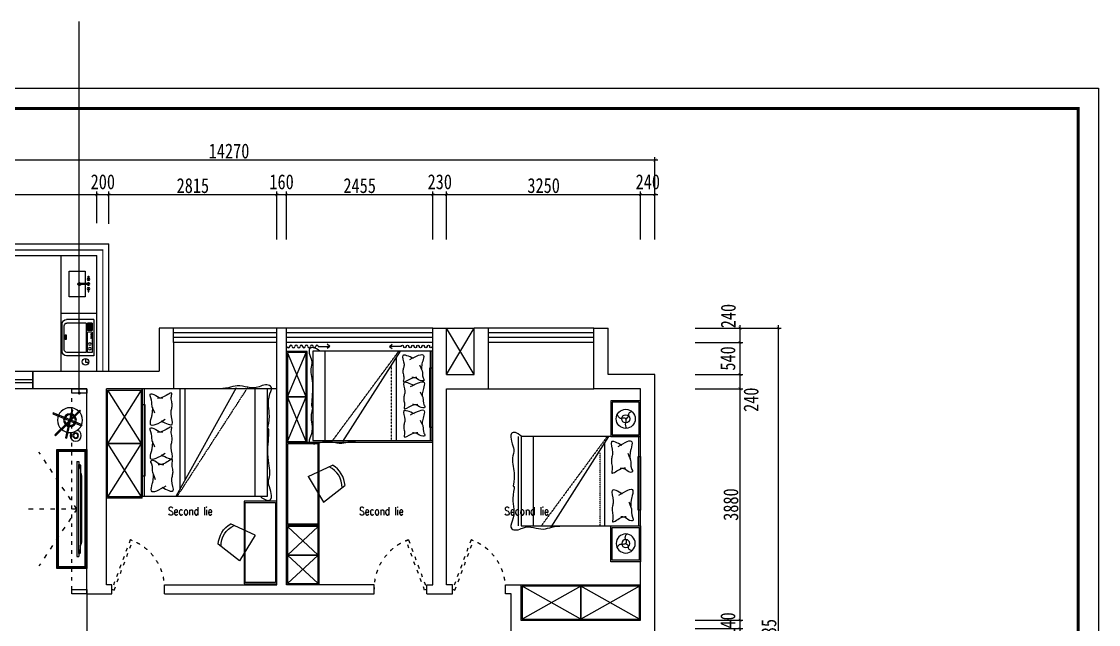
# Model space of a CAD drawing. Header units: millimetres. Extents: x -77055 to 331180, y -861586 to -491011.
# Drawn here: x 149266 to 167308, y -527182 to -517072 of the extents above; entities that cross this region are included whole.
import ezdxf

# ---------------------------------------------------------------- set-up
doc = ezdxf.new("R2010")
doc.units = ezdxf.units.MM
doc.header["$PDMODE"] = 3
doc.linetypes.add('ACAD_ISO03W100', pattern=[30, 12, -18])
doc.linetypes.add('DASHED2', pattern=[0.375, 0.25, -0.125])
for name, color, linetype in [('0-01图框模板说明', 2, 'Continuous'), ('0-02图框细线', 136, 'Continuous'), ('250', 250, 'Continuous'), ('5', 5, 'Continuous'), ('6', 1, 'Continuous'), ('dadddd', 7, 'Continuous'), ('DOOR【门】', 1, 'Continuous'), ('FF-FURN', 51, 'Continuous'), ('IDS-FIXT', 31, 'Continuous'), ('JP-活动家具', 1, 'Continuous'), ('JP-高位家具', 1, 'Continuous'), ('PUB_TEXT', 7, 'Continuous'), ('活动家具', 6, 'Continuous'), ('饰品', 36, 'Continuous')]:
    doc.layers.add(name, color=color, linetype=linetype)
doc.styles.add('_SIMPLEX', font='SIMPLEX.shx', dxfattribs={"width": 0.8})
doc.styles.add('DIM', font='simhei.ttf', dxfattribs={"width": 0.8})
doc.dimstyles.new('1-50', dxfattribs={"dimscale": 50, "dimtxt": 5, "dimasz": 1, "dimexe": 1, "dimexo": 0.1, "dimgap": 0.5, "dimtad": 1, "dimdec": 0, "dimdsep": 46, "dimtxsty": 'DIM', "dimblk": 'ARCHTICK', "dimcen": 4, "dimdle": 1, "dimclrd": 3, "dimclre": 3, "dimclrt": 1, "dimadec": 0, "dimazin": 0, "dimtfac": 1, "dimtdec": 0, "dimtmove": 2, "dimatfit": 3, "dimldrblk": 'DOT', "dimfxl": 15, "dimfxlon": 1, "dimarcsym": 0})

# ---------------------------------------------------------------- blocks, each defined once
blk = doc.blocks.new('_ArchTick')
at = {"color": 0, "linetype": 'ByBlock', "const_width": 0.15}
blk.add_lwpolyline([(-0.5, -0.5), (0.5, 0.5)], dxfattribs=at)
blk = doc.blocks.new('*D243')
at = {"layer": '250', "color": 3, "lineweight": -2}
for p, q in [((160552, -522212), (161352, -522212)), ((161302, -522162), (161302, -522502)), ((160552, -522452), (161352, -522452))]:
    blk.add_line(p, q, dxfattribs=at)
at = {"layer": 'Defpoints', "color": 0}
for p in [(159053, -522212), (159053, -522452), (161302, -522452)]:
    blk.add_point(p, dxfattribs=at)
at = {"layer": '250', "color": 3, "lineweight": -2, "xscale": 50, "yscale": 50, "zscale": 50}
for p, rotation in [((161302, -522212), 90), ((161302, -522452), 270)]:
    blk.add_blockref('_ArchTick', p, dxfattribs=dict(at, rotation=rotation))
at = {"layer": '250', "color": 1, "insert": (161107, -522011), "char_height": 250, "attachment_point": 5, "rotation": 90, "style": 'DIM'}
blk.add_mtext('240', dxfattribs=at)
blk = doc.blocks.new('_Dot')
at = {"color": 0, "linetype": 'ByBlock', "lineweight": -2}
blk.add_line((-0.5, 0), (-1, 0), dxfattribs=at)
at = {"color": 0, "linetype": 'ByBlock', "const_width": 0.5}
blk.add_lwpolyline([(-0.25, 0, 1), (0.25, 0, 1)], format="xyb", close=True, dxfattribs=at)
blk = doc.blocks.new('*D244')
at = {"layer": '250', "color": 3, "lineweight": -2}
for p, q in [((160552, -522452), (161352, -522452)), ((161302, -522402), (161302, -523042)), ((160552, -522992), (161352, -522992))]:
    blk.add_line(p, q, dxfattribs=at)
at = {"layer": 'Defpoints', "color": 0}
for p in [(159053, -522452), (160078, -522992), (161302, -522992)]:
    blk.add_point(p, dxfattribs=at)
at = {"layer": '250', "color": 3, "lineweight": -2, "xscale": 50, "yscale": 50, "zscale": 50}
for p, rotation in [((161302, -522452), 90), ((161302, -522992), 270)]:
    blk.add_blockref('_ArchTick', p, dxfattribs=dict(at, rotation=rotation))
at = {"layer": '250', "color": 1, "insert": (161100, -522722), "char_height": 250, "attachment_point": 5, "rotation": 90, "style": 'DIM'}
blk.add_mtext('540', dxfattribs=at)
blk = doc.blocks.new('*D245')
at = {"layer": '250', "color": 3, "lineweight": -2}
for p, q in [((160552, -522992), (161352, -522992)), ((161302, -522942), (161302, -523282)), ((160552, -523232), (161352, -523232))]:
    blk.add_line(p, q, dxfattribs=at)
at = {"layer": 'Defpoints', "color": 0}
for p in [(160078, -522992), (159838, -523232), (161302, -523232)]:
    blk.add_point(p, dxfattribs=at)
at = {"layer": '250', "color": 3, "lineweight": -2, "xscale": 50, "yscale": 50, "zscale": 50}
for p, rotation in [((161302, -522992), 90), ((161302, -523232), 270)]:
    blk.add_blockref('_ArchTick', p, dxfattribs=dict(at, rotation=rotation))
at = {"layer": '250', "color": 1, "insert": (161489, -523414), "char_height": 250, "attachment_point": 5, "rotation": 90, "style": 'DIM'}
blk.add_mtext('240', dxfattribs=at)
blk = doc.blocks.new('*D246')
at = {"layer": '250', "color": 3, "lineweight": -2}
for p, q in [((161302, -523182), (161302, -527162)), ((160552, -523232), (161352, -523232)), ((160552, -527112), (161352, -527112))]:
    blk.add_line(p, q, dxfattribs=at)
at = {"layer": 'Defpoints', "color": 0}
for p in [(159838, -523232), (159838, -527112), (161302, -527112)]:
    blk.add_point(p, dxfattribs=at)
at = {"layer": '250', "color": 3, "lineweight": -2, "xscale": 50, "yscale": 50, "zscale": 50}
for p, rotation in [((161302, -523232), 90), ((161302, -527112), 270)]:
    blk.add_blockref('_ArchTick', p, dxfattribs=dict(at, rotation=rotation))
at = {"layer": '250', "color": 1, "insert": (161150, -525172), "char_height": 250, "attachment_point": 5, "rotation": 90, "style": 'DIM'}
blk.add_mtext('3880', dxfattribs=at)
blk = doc.blocks.new('*D247')
at = {"layer": '250', "color": 3, "lineweight": -2}
for p, q in [((160552, -527112), (161352, -527112)), ((161302, -527062), (161302, -527302)), ((160552, -527252), (161352, -527252))]:
    blk.add_line(p, q, dxfattribs=at)
at = {"layer": 'Defpoints', "color": 0}
for p in [(159838, -527112), (159838, -527252), (161302, -527252)]:
    blk.add_point(p, dxfattribs=at)
at = {"layer": '250', "color": 3, "lineweight": -2, "xscale": 50, "yscale": 50, "zscale": 50}
for p, rotation in [((161302, -527112), 90), ((161302, -527252), 270)]:
    blk.add_blockref('_ArchTick', p, dxfattribs=dict(at, rotation=rotation))
at = {"layer": '250', "color": 1, "insert": (161100, -527182), "char_height": 250, "attachment_point": 5, "rotation": 90, "style": 'DIM'}
blk.add_mtext('140', dxfattribs=at)
blk = doc.blocks.new('*D253')
at = {"layer": '250', "color": 3, "lineweight": -2}
for p, q in [((145808, -520458), (145808, -519925)), ((150528, -520455), (150528, -519925)), ((145758, -519975), (150578, -519975))]:
    blk.add_line(p, q, dxfattribs=at)
at = {"layer": 'Defpoints', "color": 0}
for p in [(150528, -519975), (145808, -520463), (150528, -520460)]:
    blk.add_point(p, dxfattribs=at)
at = {"layer": '250', "color": 3, "lineweight": -2, "xscale": 50, "yscale": 50, "zscale": 50, "rotation": 180}
blk.add_blockref('_ArchTick', (145808, -519975), dxfattribs=at)
at = {"layer": '250', "color": 3, "lineweight": -2, "xscale": 50, "yscale": 50, "zscale": 50}
blk.add_blockref('_ArchTick', (150528, -519975), dxfattribs=at)
at = {"layer": '250', "color": 1, "insert": (148168, -519824), "char_height": 250, "attachment_point": 5, "style": 'DIM'}
blk.add_mtext('4720', dxfattribs=at)
blk = doc.blocks.new('*D254')
at = {"layer": '250', "color": 3, "lineweight": -2}
for p, q in [((150528, -520455), (150528, -519925)), ((150728, -520463), (150728, -519925)), ((150478, -519975), (150778, -519975))]:
    blk.add_line(p, q, dxfattribs=at)
at = {"layer": 'Defpoints', "color": 0}
for p in [(150728, -519975), (150528, -520460), (150728, -520468)]:
    blk.add_point(p, dxfattribs=at)
at = {"layer": '250', "color": 3, "lineweight": -2, "xscale": 50, "yscale": 50, "zscale": 50, "rotation": 180}
blk.add_blockref('_ArchTick', (150528, -519975), dxfattribs=at)
at = {"layer": '250', "color": 3, "lineweight": -2, "xscale": 50, "yscale": 50, "zscale": 50}
blk.add_blockref('_ArchTick', (150728, -519975), dxfattribs=at)
at = {"layer": '250', "color": 1, "insert": (150628, -519761), "char_height": 250, "attachment_point": 5, "style": 'DIM'}
blk.add_mtext('200', dxfattribs=at)
blk = doc.blocks.new('*D255')
at = {"layer": '250', "color": 3, "lineweight": -2}
for p, q in [((150728, -520463), (150728, -519925)), ((153543, -520725), (153543, -519925)), ((150678, -519975), (153593, -519975))]:
    blk.add_line(p, q, dxfattribs=at)
at = {"layer": 'Defpoints', "color": 0}
for p in [(153543, -519975), (150728, -520468), (153543, -522123)]:
    blk.add_point(p, dxfattribs=at)
at = {"layer": '250', "color": 3, "lineweight": -2, "xscale": 50, "yscale": 50, "zscale": 50, "rotation": 180}
blk.add_blockref('_ArchTick', (150728, -519975), dxfattribs=at)
at = {"layer": '250', "color": 3, "lineweight": -2, "xscale": 50, "yscale": 50, "zscale": 50}
blk.add_blockref('_ArchTick', (153543, -519975), dxfattribs=at)
at = {"layer": '250', "color": 1, "insert": (152136, -519825), "char_height": 250, "attachment_point": 5, "style": 'DIM'}
blk.add_mtext('2815', dxfattribs=at)
blk = doc.blocks.new('*D256')
at = {"layer": '250', "color": 3, "lineweight": -2}
for p, q in [((153543, -520725), (153543, -519925)), ((153703, -520725), (153703, -519925)), ((153493, -519975), (153753, -519975))]:
    blk.add_line(p, q, dxfattribs=at)
at = {"layer": 'Defpoints', "color": 0}
for p in [(153703, -519975), (153543, -522123), (153703, -522123)]:
    blk.add_point(p, dxfattribs=at)
at = {"layer": '250', "color": 3, "lineweight": -2, "xscale": 50, "yscale": 50, "zscale": 50, "rotation": 180}
blk.add_blockref('_ArchTick', (153543, -519975), dxfattribs=at)
at = {"layer": '250', "color": 3, "lineweight": -2, "xscale": 50, "yscale": 50, "zscale": 50}
blk.add_blockref('_ArchTick', (153703, -519975), dxfattribs=at)
at = {"layer": '250', "color": 1, "insert": (153623, -519761), "char_height": 250, "attachment_point": 5, "style": 'DIM'}
blk.add_mtext('160', dxfattribs=at)
blk = doc.blocks.new('*D257')
at = {"layer": '250', "color": 3, "lineweight": -2}
for p, q in [((153703, -520725), (153703, -519925)), ((156158, -520725), (156158, -519925)), ((153653, -519975), (156208, -519975))]:
    blk.add_line(p, q, dxfattribs=at)
at = {"layer": 'Defpoints', "color": 0}
for p in [(156158, -519975), (153703, -522123), (156158, -522123)]:
    blk.add_point(p, dxfattribs=at)
at = {"layer": '250', "color": 3, "lineweight": -2, "xscale": 50, "yscale": 50, "zscale": 50, "rotation": 180}
blk.add_blockref('_ArchTick', (153703, -519975), dxfattribs=at)
at = {"layer": '250', "color": 3, "lineweight": -2, "xscale": 50, "yscale": 50, "zscale": 50}
blk.add_blockref('_ArchTick', (156158, -519975), dxfattribs=at)
at = {"layer": '250', "color": 1, "insert": (154931, -519825), "char_height": 250, "attachment_point": 5, "style": 'DIM'}
blk.add_mtext('2455', dxfattribs=at)
blk = doc.blocks.new('*D258')
at = {"layer": '250', "color": 3, "lineweight": -2}
for p, q in [((156158, -520725), (156158, -519925)), ((156388, -520725), (156388, -519925)), ((156108, -519975), (156438, -519975))]:
    blk.add_line(p, q, dxfattribs=at)
at = {"layer": 'Defpoints', "color": 0}
for p in [(156388, -519975), (156388, -521883), (156158, -522123)]:
    blk.add_point(p, dxfattribs=at)
at = {"layer": '250', "color": 3, "lineweight": -2, "xscale": 50, "yscale": 50, "zscale": 50, "rotation": 180}
blk.add_blockref('_ArchTick', (156158, -519975), dxfattribs=at)
at = {"layer": '250', "color": 3, "lineweight": -2, "xscale": 50, "yscale": 50, "zscale": 50}
blk.add_blockref('_ArchTick', (156388, -519975), dxfattribs=at)
at = {"layer": '250', "color": 1, "insert": (156273, -519761), "char_height": 250, "attachment_point": 5, "style": 'DIM'}
blk.add_mtext('230', dxfattribs=at)
blk = doc.blocks.new('*D259')
at = {"layer": '250', "color": 3, "lineweight": -2}
for p, q in [((156388, -520725), (156388, -519925)), ((159638, -520725), (159638, -519925)), ((156338, -519975), (159688, -519975))]:
    blk.add_line(p, q, dxfattribs=at)
at = {"layer": 'Defpoints', "color": 0}
for p in [(159638, -519975), (156388, -521883), (159638, -522903)]:
    blk.add_point(p, dxfattribs=at)
at = {"layer": '250', "color": 3, "lineweight": -2, "xscale": 50, "yscale": 50, "zscale": 50, "rotation": 180}
blk.add_blockref('_ArchTick', (156388, -519975), dxfattribs=at)
at = {"layer": '250', "color": 3, "lineweight": -2, "xscale": 50, "yscale": 50, "zscale": 50}
blk.add_blockref('_ArchTick', (159638, -519975), dxfattribs=at)
at = {"layer": '250', "color": 1, "insert": (158013, -519824), "char_height": 250, "attachment_point": 5, "style": 'DIM'}
blk.add_mtext('3250', dxfattribs=at)
blk = doc.blocks.new('*D260')
at = {"layer": '250', "color": 3, "lineweight": -2}
for p, q in [((159638, -520725), (159638, -519925)), ((159878, -520725), (159878, -519925)), ((159588, -519975), (159928, -519975))]:
    blk.add_line(p, q, dxfattribs=at)
at = {"layer": 'Defpoints', "color": 0}
for p in [(159878, -519975), (159878, -522663), (159638, -522903)]:
    blk.add_point(p, dxfattribs=at)
at = {"layer": '250', "color": 3, "lineweight": -2, "xscale": 50, "yscale": 50, "zscale": 50, "rotation": 180}
blk.add_blockref('_ArchTick', (159638, -519975), dxfattribs=at)
at = {"layer": '250', "color": 3, "lineweight": -2, "xscale": 50, "yscale": 50, "zscale": 50}
blk.add_blockref('_ArchTick', (159878, -519975), dxfattribs=at)
at = {"layer": '250', "color": 1, "insert": (159758, -519761), "char_height": 250, "attachment_point": 5, "style": 'DIM'}
blk.add_mtext('240', dxfattribs=at)
blk = doc.blocks.new('*D279')
at = {"layer": '250', "color": 3, "lineweight": -2}
for p, q in [((159928, -519397), (145558, -519397)), ((145608, -520147), (145608, -519347)), ((159878, -520147), (159878, -519347))]:
    blk.add_line(p, q, dxfattribs=at)
at = {"layer": 'Defpoints', "color": 0}
for p in [(145608, -519397), (145608, -520725), (159878, -520725)]:
    blk.add_point(p, dxfattribs=at)
at = {"layer": '250', "color": 3, "lineweight": -2, "xscale": 50, "yscale": 50, "zscale": 50, "rotation": 180}
blk.add_blockref('_ArchTick', (145608, -519397), dxfattribs=at)
at = {"layer": '250', "color": 3, "lineweight": -2, "xscale": 50, "yscale": 50, "zscale": 50}
blk.add_blockref('_ArchTick', (159878, -519397), dxfattribs=at)
at = {"layer": '250', "color": 1, "insert": (152743, -519245), "char_height": 250, "attachment_point": 5, "style": 'DIM'}
blk.add_mtext('14270', dxfattribs=at)
blk = doc.blocks.new('*D282')
at = {"layer": '250', "color": 3, "lineweight": -2}
for p, q in [((161190, -522212), (161990, -522212)), ((161940, -522162), (161940, -532697)), ((161190, -532647), (161990, -532647))]:
    blk.add_line(p, q, dxfattribs=at)
at = {"layer": 'Defpoints', "color": 0}
for p in [(160552, -522212), (160552, -532647), (161940, -532647)]:
    blk.add_point(p, dxfattribs=at)
at = {"layer": '250', "color": 3, "lineweight": -2, "xscale": 50, "yscale": 50, "zscale": 50}
for p, rotation in [((161940, -522212), 90), ((161940, -532647), 270)]:
    blk.add_blockref('_ArchTick', p, dxfattribs=dict(at, rotation=rotation))
at = {"layer": '250', "color": 1, "insert": (161788, -527430), "char_height": 250, "attachment_point": 5, "rotation": 90, "style": 'DIM'}
blk.add_mtext('10435', dxfattribs=at)
blk = doc.blocks.new('TR')
blk.add_wipeout([(0, 420), (33, 418), (57, 415), (87, 407), (131, 390), (165, 370), (195, 348), (221, 322), (229, 314), (252, 284), (270, 252), (284, 215), (294, 180), (299, 143), (300, 120), (298, 84), (291, 47), (281, 14), (267, -16), (248, -49), (231, -72), (207, -97), (169, -128), (134, -148), (102, -162), (62, -174), (27, -179), (0, -180), (-36, -178), (-78, -170), (-113, -158), (-149, -140), (-191, -112), (-218, -86), (-239, -61), (-260, -30), (-274, -1), (-284, 23), (-289, 41), (-296, 71), (-300, 109), (-299, 147), (-295, 177), (-289, 201), (-279, 231), (-264, 263), (-249, 288), (-228, 315), (-202, 342), (-165, 371), (-126, 392), (-81, 409), (-45, 417), (-12, 420)])
for radius in [300, 150]:
    blk.add_circle((0, 120), radius)
at = {"color": 45}
blk.add_circle((0, 120), 120, dxfattribs=at)
blk = doc.blocks.new('FBH')
blk.add_wipeout([(22, 342), (62, 339), (86, 336), (121, 327), (145, 319), (188, 300), (222, 279), (266, 242), (304, 199), (327, 163), (350, 113), (365, 62), (371, 12), (372, -8), (365, -77), (350, -129), (332, -170), (315, -200), (297, -224), (276, -249), (254, -271), (216, -299), (182, -320), (135, -340), (93, -351), (45, -358), (14, -358), (-32, -354), (-72, -346), (-105, -335), (-151, -313), (-199, -280), (-232, -249), (-258, -219), (-288, -172), (-309, -124), (-322, -74), (-328, -30), (-328, 2), (-322, 58), (-305, 117), (-275, 177), (-251, 211), (-206, 257), (-162, 289), (-104, 318), (-43, 336), (-4, 341)])
at = {"color": 45}
for points in [[(150, 365), (179, 353), (-198, -562), (-227, -551)], [(249, 175), (267, 150), (-390, -312), (-408, -287)], [(-250, 233), (-228, 255), (393, -366), (371, -388)]]:
    blk.add_lwpolyline(points, close=True, dxfattribs=at)
for radius in [350, 180]:
    blk.add_circle((22, -8), radius)
blk.add_circle((22, -8), 150, dxfattribs=at)
blk = doc.blocks.new('fv')
at = {"layer": '活动家具', "color": 2}
for p, q in [((-176693, -533657), (-176386, -533465)), ((-176426, -533446), (-176120, -533935)), ((-176832, -533744), (-176708, -533666)), ((-176802, -533756), (-176829, -533713)), ((-176111, -533906), (-176417, -534098)), ((-176432, -534107), (-176556, -534185)), ((-176529, -534193), (-176554, -534152))]:
    blk.add_line(p, q, dxfattribs=at)
at = {"layer": '活动家具', "color": 1}
for p, q in [((-176679, -533679), (-176392, -533500)), ((-176381, -533607), (-176432, -533525)), ((-176428, -533491), (-176153, -533932)), ((-176383, -533605), (-176352, -533654)), ((-176352, -533652), (-176321, -533701)), ((-176293, -533749), (-176324, -533700)), ((-176262, -533796), (-176293, -533746)), ((-176265, -533795), (-176234, -533843)), ((-176144, -533896), (-176431, -534075)), ((-176234, -533841), (-176184, -533921))]:
    blk.add_line(p, q, dxfattribs=at)
at = {"layer": '活动家具', "color": 8}
for p, q in [((-176481, -533556), (-176233, -533952)), ((-176425, -533635), (-176477, -533553)), ((-176418, -533630), (-176469, -533548)), ((-176407, -533623), (-176459, -533542)), ((-176394, -533615), (-176446, -533533)), ((-176408, -533622), (-176419, -533628)), ((-176410, -533622), (-176380, -533671)), ((-176393, -533614), (-176409, -533624)), ((-176382, -533605), (-176396, -533614)), ((-176394, -533612), (-176364, -533661)), ((-176363, -533596), (-176382, -533607)), ((-176802, -533756), (-176694, -533689)), ((-176427, -533633), (-176431, -533635)), ((-176427, -533633), (-176397, -533682)), ((-176417, -533629), (-176426, -533635)), ((-176418, -533627), (-176387, -533676)), ((-176389, -533674), (-176398, -533680)), ((-176390, -533675), (-176359, -533725)), ((-176378, -533670), (-176389, -533677)), ((-176365, -533659), (-176381, -533669)), ((-176379, -533668), (-176348, -533718)), ((-176366, -533660), (-176335, -533710)), ((-176351, -533653), (-176365, -533662)), ((-176335, -533641), (-176354, -533652)), ((-176307, -533824), (-176338, -533774)), ((-176305, -533756), (-176335, -533707)), ((-176300, -533819), (-176331, -533770)), ((-176304, -533690), (-176323, -533702)), ((-176306, -533754), (-176321, -533764)), ((-176289, -533813), (-176320, -533763)), ((-176308, -533822), (-176313, -533825)), ((-176309, -533822), (-176278, -533871)), ((-176298, -533818), (-176308, -533824)), ((-176276, -533804), (-176307, -533755)), ((-176292, -533748), (-176306, -533757)), ((-176290, -533811), (-176301, -533818)), ((-176300, -533817), (-176269, -533865)), ((-176276, -533735), (-176294, -533747)), ((-176292, -533812), (-176261, -533860)), ((-176275, -533804), (-176290, -533813)), ((-176263, -533794), (-176277, -533803)), ((-176276, -533802), (-176245, -533851)), ((-176245, -533785), (-176263, -533797)), ((-176278, -533871), (-176282, -533873)), ((-176270, -533864), (-176279, -533870)), ((-176279, -533869), (-176229, -533949)), ((-176271, -533864), (-176221, -533944)), ((-176260, -533859), (-176270, -533866)), ((-176246, -533849), (-176262, -533859)), ((-176261, -533858), (-176211, -533938)), ((-176248, -533850), (-176198, -533929)), ((-176233, -533843), (-176247, -533851)), ((-176216, -533830), (-176235, -533842)), ((-176446, -534085), (-176554, -534152))]:
    blk.add_line(p, q, dxfattribs=at)
for centre, start, end in [((-176485, -533574), 32.0344, 122.0347), ((-176251, -533947), 302.0347, 32.035)]:
    blk.add_arc(centre, 13.2, start, end, dxfattribs=at)
at = {"layer": '活动家具', "color": 2}
blk.add_arc((-174120, -532354), 3026, 207.6078, 216.4616, dxfattribs=at)
blk = doc.blocks.new('A$C54042851')
at = {"color": 2, "ltscale": 100}
blk.add_circle((0, 0), 675, dxfattribs=at)
at = {"color": 251, "ltscale": 100}
blk.add_circle((0, 0), 325, dxfattribs=at)
at = {"color": 2, "zscale": 0.9}
for p, xscale, yscale, rotation in [((84650, 499458), -0.8999999999771501, 0.8999999999941791, 332.0347128776529), ((474869, 176420), -0.8999999999771501, 0.8999999999941783, 272.0347128776529), ((-390218, 323038), -0.8999999999771501, 0.8999999999941792, 32.03471287765294), ((390218, -323038), -0.8999999999771502, 0.8999999999941792, 212.034712877653), ((-474869, -176420), -0.8999999999771511, 0.8999999999941795, 92.03471287765296), ((-84650, -499458), -0.8999999999771497, 0.8999999999941791, 152.0347128776529)]:
    blk.add_blockref('fv', p, dxfattribs=dict(at, xscale=xscale, yscale=yscale, rotation=rotation))
at = {"layer": 'PUB_TEXT', "color": 5, "style": '_SIMPLEX', "width": 0.8}
for s, p in [(' balcony', (-89, 6251)), ('Second lie', (3945, 3617)), ('Second lie', (7146, 3617)), ('Second lie', (9580, 3617)), ('Lobby', (58, -2139))]:
    blk.add_text(s, height=133.3, rotation=360, dxfattribs=at).set_placement(p)
for s, height, p in [('Living room', 133.33, (49, 3629)), ('Bathroom', 133.3, (5038, 223)), ('Dining  room', 133.33, (39, -1)), ('Kitchen', 133.3, (2874, -16)), ('Bathroom', 133.3, (7045, 25)), ('Master bedroom', 133.33, (9583, 25))]:
    blk.add_text(s, height=height, dxfattribs=at).set_placement(p)
blk = doc.blocks.new('A$C4EE4461C')
at = {"color": 2, "ltscale": 1000}
for p, q in [((2065, 2400), (65, 2400)), ((65, 2400), (65, 600)), ((1465, 600), (1465, 2282)), ((2065, 600), (2065, 2400)), ((65, 600), (2065, 600))]:
    blk.add_line(p, q, dxfattribs=at)
at = {"color": 8, "ltscale": 1000}
blk.add_line((265, 2400), (265, 600), dxfattribs=at)
at = {"color": 8, "linetype": 'DASHED2', "ltscale": 0.5}
for p, q in [((1505, 2400), (376, 569)), ((1385, 600), (1385, 2125))]:
    blk.add_line(p, q, dxfattribs=at)
at = {"color": 1, "ltscale": 1000}
for p, q in [((1525, 2400), (561, 579)), ((2035, 600), (2035, 2400))]:
    blk.add_line(p, q, dxfattribs=at)
at = {"color": 3}
blk.add_lwpolyline([(2065, 864), (2025, 864), (2025, 2064), (2065, 2064)], close=True, dxfattribs=at)
at = {"color": 2, "ltscale": 1000}
blk.add_open_spline([(184, 2400), (105, 2470), (-12, 2499), (10, 2289), (68, 2182), (3, 1991), (86, 1772), (27, 1228), (77, 1300), (3, 1016), (94, 799), (-32, 552), (111, 521), (313, 633), (478, 509), (703, 591), (809, 597), (869, 600)], degree=3, knots=[0, 0, 0, 0, 140.356688, 240.855445, 374.272085, 514.628774, 800.960617, 1037.309606, 1234.977718, 1501.883052, 1872.056655, 1990.732643, 2052.345442, 2125.407537, 2467.000811, 2608.004871, 2786.638856, 2786.638856, 2786.638856, 2786.638856], dxfattribs=at)
at = {"color": 1, "ltscale": 1000}
for points, knots in [([(1752, 2250), (1673, 2293), (1518, 2376), (1604, 2161), (1585, 2062), (1567, 1984), (1589, 1902), (1590, 1840), (1566, 1746), (1710, 1865), (1780, 1872), (1809, 1874)], [0, 0, 0, 0, 197.98522, 383.798459, 461.536852, 537.063609, 629.138715, 719.341985, 744.183766, 895.041347, 1000.692483, 1000.692483, 1000.692483, 1000.692483]), ([(1688, 2229), (1795, 2295), (1953, 2392), (1909, 2210), (1886, 2123), (1884, 2065), (1884, 2028)], [0, 0, 0, 0, 257.192142, 380.388355, 440.188761, 557.045341, 557.045341, 557.045341, 557.045341]), ([(1852, 2122), (1859, 2101), (1873, 2061), (1912, 1977), (1887, 1900), (1942, 1802), (1855, 1790), (1809, 1866), (1743, 1866), (1721, 1866)], [0, 0, 0, 0, 70.314327, 132.712823, 281.06886, 345.030234, 373.143701, 508.899423, 574.349148, 574.349148, 574.349148, 574.349148]), ([(1765, 1705), (1686, 1748), (1531, 1831), (1617, 1617), (1598, 1517), (1580, 1439), (1602, 1357), (1603, 1295), (1579, 1202), (1723, 1320), (1793, 1327), (1822, 1329)], [0, 0, 0, 0, 197.98522, 383.798459, 461.536852, 537.063609, 629.138715, 719.341985, 744.183766, 895.041347, 1000.692483, 1000.692483, 1000.692483, 1000.692483]), ([(1701, 1684), (1808, 1750), (1966, 1847), (1922, 1665), (1899, 1578), (1897, 1521), (1897, 1483)], [0, 0, 0, 0, 257.192142, 380.388355, 440.188761, 557.045341, 557.045341, 557.045341, 557.045341]), ([(1865, 1577), (1872, 1556), (1886, 1517), (1925, 1433), (1900, 1355), (1955, 1258), (1868, 1246), (1822, 1321), (1756, 1321), (1734, 1321)], [0, 0, 0, 0, 70.314327, 132.712823, 281.06886, 345.030234, 373.143701, 508.899423, 574.349148, 574.349148, 574.349148, 574.349148]), ([(1765, 1136), (1686, 1179), (1531, 1262), (1617, 1047), (1598, 947), (1580, 869), (1602, 788), (1603, 726), (1579, 632), (1723, 750), (1793, 757), (1822, 760)], [0, 0, 0, 0, 197.98522, 383.798459, 461.536852, 537.063609, 629.138715, 719.341985, 744.183766, 895.041347, 1000.692483, 1000.692483, 1000.692483, 1000.692483]), ([(1701, 1115), (1808, 1181), (1966, 1278), (1922, 1095), (1899, 1008), (1897, 951), (1897, 913)], [0, 0, 0, 0, 257.192142, 380.388355, 440.188761, 557.045341, 557.045341, 557.045341, 557.045341]), ([(1865, 1007), (1872, 986), (1886, 947), (1925, 863), (1900, 786), (1955, 688), (1868, 676), (1822, 751), (1756, 751), (1734, 751)], [0, 0, 0, 0, 70.314327, 132.712823, 281.06886, 345.030234, 373.143701, 508.899423, 574.349148, 574.349148, 574.349148, 574.349148])]:
    blk.add_open_spline(points, degree=3, knots=knots, dxfattribs=at)
blk = doc.blocks.new('A$C56A9156F')
at = {"color": 1}
for p, q in [((-92, 491), (360, 525)), ((-92, 491), (0, 0)), ((0, 0), (433, 132))]:
    blk.add_line(p, q, dxfattribs=at)
for radius, start, end in [(375, 337.108, 44.0862), (425, 342.5246, 38.6696)]:
    blk.add_arc((28, 260), radius, start, end, dxfattribs=at)
blk = doc.blocks.new('A$C5DE12AFD')
at = {"layer": '6', "color": 5}
for points in [[(523, 37), (717, 37), (671, 74)], [(523, 37), (717, 37), (671, 0)]]:
    blk.add_lwpolyline(points, dxfattribs=at)
for centre, start, end in [((22, 37), 180, 0), ((65, 37), 0, 180), ((109, 37), 180, 0), ((153, 37), 0, 180), ((196, 37), 180, 0), ((240, 37), 0, 180), ((283, 37), 180, 0), ((327, 37), 0, 180), ((371, 37), 180, 0), ((414, 37), 0, 180), ((458, 37), 180, 0), ((501, 37), 0, 180)]:
    blk.add_arc(centre, 21.8, start, end, dxfattribs=at)
blk = doc.blocks.new('OKKO')
at = {"layer": 'JP-活动家具', "color": 2}
blk.add_lwpolyline([(98180, 1097), (98180, 1697), (97680, 1697), (97680, 1097)], close=True, dxfattribs=at)
at = {"layer": 'JP-活动家具', "color": 1}
blk.add_lwpolyline([(98155, 1122), (98155, 1672), (97705, 1672), (97705, 1122)], close=True, dxfattribs=at)
at = {"layer": 'JP-活动家具', "color": 3}
blk.add_circle((97930, 1393), 160, dxfattribs=at)
at = {"layer": 'JP-活动家具', "color": 1}
blk.add_circle((97931, 1393), 67.5, dxfattribs=at)
for centre, radius, start, end in [((97859, 1473), 70.8, 184.3234, 274.4208), ((97906, 1458), 70.2, 291.5496, 349.0602), ((98039, 1449), 65, 94.5472, 184.0046), ((97889, 1337), 69.8, 52.7692, 110.655), ((98003, 1292), 80.7, 155.5061, 225.9952), ((97852, 1359), 86, 336.8898, 23.1102)]:
    blk.add_arc(centre, radius, start, end, dxfattribs=at)
blk = doc.blocks.new('rgdfc')
blk.add_line((48362, -14156), (47812, -14156))
at = {"color": 2, "ltscale": 1000}
for p, q in [((49812, -14156), (47812, -14156)), ((47812, -14156), (47812, -15656)), ((48412, -14156), (48412, -15538)), ((49812, -15656), (49812, -14156)), ((47812, -15656), (49812, -15656))]:
    blk.add_line(p, q, dxfattribs=at)
at = {"color": 1, "ltscale": 1000}
for p, q in [((47842, -14156), (47842, -15656)), ((48352, -15656), (49316, -14135))]:
    blk.add_line(p, q, dxfattribs=at)
at = {"color": 8, "linetype": 'DASHED2', "ltscale": 0.5}
for p, q in [((48372, -15656), (49479, -14156)), ((48492, -14156), (48492, -15381))]:
    blk.add_line(p, q, dxfattribs=at)
at = {"color": 8, "ltscale": 1000}
for p, q in [((49612, -15656), (49612, -14156)), ((49862, -15656), (49862, -14156))]:
    blk.add_line(p, q, dxfattribs=at)
at = {"color": 3}
blk.add_lwpolyline([(47812, -14420), (47852, -14420), (47852, -15320), (47812, -15320)], close=True, dxfattribs=at)
at = {"color": 1, "ltscale": 1000}
for points, knots in [([(48012, -14563), (48005, -14543), (47991, -14503), (47952, -14419), (47977, -14342), (47922, -14244), (48009, -14232), (48055, -14307), (48121, -14308), (48143, -14308)], [0, 0, 0, 0, 70.314327, 132.712823, 281.06886, 345.030234, 373.143701, 508.899423, 574.349148, 574.349148, 574.349148, 574.349148]), ([(48112, -14692), (48191, -14735), (48345, -14818), (48260, -14603), (48279, -14504), (48297, -14426), (48275, -14344), (48274, -14282), (48298, -14188), (48154, -14307), (48084, -14313), (48055, -14316)], [0, 0, 0, 0, 197.98522, 383.798459, 461.536852, 537.063609, 629.138715, 719.341985, 744.183766, 895.041347, 1000.692483, 1000.692483, 1000.692483, 1000.692483]), ([(48176, -14671), (48069, -14737), (47911, -14834), (47955, -14652), (47978, -14564), (47979, -14507), (47980, -14470)], [0, 0, 0, 0, 257.192142, 380.388355, 440.188761, 557.045341, 557.045341, 557.045341, 557.045341]), ([(48025, -15378), (48018, -15357), (48004, -15318), (47965, -15234), (47990, -15156), (47935, -15059), (48022, -15047), (48068, -15122), (48134, -15122), (48156, -15122)], [0, 0, 0, 0, 70.314327, 132.712823, 281.06886, 345.030234, 373.143701, 508.899423, 574.349148, 574.349148, 574.349148, 574.349148]), ([(48125, -15507), (48204, -15549), (48358, -15632), (48273, -15418), (48292, -15318), (48310, -15240), (48288, -15159), (48287, -15096), (48311, -15003), (48167, -15121), (48097, -15128), (48068, -15131)], [0, 0, 0, 0, 197.98522, 383.798459, 461.536852, 537.063609, 629.138715, 719.341985, 744.183766, 895.041347, 1000.692483, 1000.692483, 1000.692483, 1000.692483]), ([(48189, -15486), (48082, -15551), (47924, -15649), (47968, -15466), (47991, -15379), (47992, -15322), (47993, -15284)], [0, 0, 0, 0, 257.192142, 380.388355, 440.188761, 557.045341, 557.045341, 557.045341, 557.045341])]:
    blk.add_open_spline(points, degree=3, knots=knots, dxfattribs=at)
at = {"color": 2, "ltscale": 1000}
blk.add_open_spline([(49805, -15656), (49884, -15726), (50001, -15755), (49979, -15545), (49920, -15438), (49985, -15247), (49903, -15028), (49962, -14784), (49912, -14856), (49985, -14573), (49895, -14355), (50021, -14108), (49878, -14077), (49676, -14190), (49511, -14065), (49286, -14147), (49180, -14153), (49120, -14156)], degree=3, knots=[0, 0, 0, 0, 140.356688, 240.855445, 374.272085, 514.628774, 800.960617, 1037.309606, 1234.977718, 1501.883052, 1872.056655, 1990.732643, 2052.345442, 2125.407537, 2467.000811, 2608.004871, 2786.638856, 2786.638856, 2786.638856, 2786.638856], dxfattribs=at)
at = {"layer": 'JP-高位家具', "color": 7, "xscale": -1}
blk.add_blockref('OKKO', (145992, -15254), dxfattribs=at)
at = {"layer": 'JP-高位家具', "color": 7, "rotation": 180}
blk.add_blockref('OKKO', (145992, -14559), dxfattribs=at)
blk = doc.blocks.new('A$C3FA61304')
at = {"color": 251}
for p, q in [((444, 611), (88, 611)), ((444, 64), (444, 611)), ((471, 611), (471, 236)), ((559, 611), (471, 611)), ((559, 236), (559, 611)), ((38, 561), (38, 113)), ((55, 363, -1341), (55, 287, -1341)), ((76, 368, -1341), (60, 368, -1341)), ((60, 282, -1341), (76, 282, -1341)), ((76, 282, -1341), (76, 368, -1341)), ((559, 236), (471, 236)), ((444, 64), (88, 64)), ((471, 200), (471, 64)), ((559, 200), (471, 200)), ((559, 64), (471, 64)), ((505, 190, -1341), (489, 190, -1341)), ((489, 73, -1341), (489, 190, -1341)), ((505, 73, -1341), (489, 73, -1341)), ((505, 73, -1341), (505, 190, -1341)), ((521, 73, -1341), (521, 190, -1341)), ((536, 190, -1341), (521, 190, -1341)), ((536, 73, -1341), (521, 73, -1341)), ((536, 73, -1341), (536, 190, -1341)), ((559, 64), (559, 200))]:
    blk.add_line(p, q, dxfattribs=at)
for centre, radius in [((514, 540, -1341), 23.1), ((514, 455, -1341), 23.1), ((538, 342, -1341), 8.22), ((538, 307, -1341), 8.22), ((538, 273, -1341), 8.22)]:
    blk.add_circle(centre, radius, dxfattribs=at)
for centre, radius, start, end in [((88, 561), 49.5, 90, 180), ((60, 363, -1341), 4.95, 90, 180), ((60, 287, -1341), 4.95, 180, 270), ((88, 113), 49.5, 180, 270)]:
    blk.add_arc(centre, radius, start, end, dxfattribs=at)
at = {"layer": 'IDS-FIXT', "ltscale": 3}
for p, q in [((587, 674), (82, 674)), ((587, 0), (587, 674)), ((0, 592), (0, 82)), ((587, 0), (82, 0))]:
    blk.add_line(p, q, dxfattribs=at)
for centre, start, end in [((82, 592), 90, 180), ((82, 82), 180, 270)]:
    blk.add_arc(centre, 82.5, start, end, dxfattribs=at)
blk = doc.blocks.new('941RFD')
at = {"color": 2}
for p, q in [((40964, 8550), (40841, 8550)), ((40964, 8532), (40841, 8532))]:
    blk.add_line(p, q, dxfattribs=at)
for points in [[(40643, 8754), (40909, 8754), (40909, 8328), (40643, 8328)], [(40971, 8671), (40971, 8613), (40959, 8613), (40959, 8671)], [(40971, 8411), (40971, 8469), (40959, 8469), (40959, 8411)]]:
    blk.add_lwpolyline(points, close=True, dxfattribs=at)
for radius in [24, 16]:
    blk.add_circle((40812, 8541), radius, dxfattribs=at)
for centre, radius, start, end in [((40841, 8541), 8.57, 90, 270), ((40965, 8621), 22, 105.2764, 74.7237), ((40965, 8461), 22, 285.2764, 254.7237), ((40965, 8541), 22, 202.9179, 157.0821), ((40964, 8541), 8.57, 270, 90)]:
    blk.add_arc(centre, radius, start, end, dxfattribs=at)
blk = doc.blocks.new('A$C19C21231')
at = {"layer": 'DOOR【门】', "color": 250, "linetype": 'ACAD_ISO03W100', "ltscale": 5}
for q in [(-636, -636), (0, -900), (636, -636)]:
    blk.add_line((0, 0), q, dxfattribs=at)
at = {"layer": '饰品', "color": 1}
for p, q in [((-532, 0), (-532, 30)), ((-532, 30), (-497, 30)), ((-532, 0), (532, 0)), ((-497, 30), (-497, 51)), ((-489, 60), (-407, 60)), ((-407, 60), (-391, 72)), ((-376, 77), (376, 77)), ((407, 60), (391, 72)), ((489, 60), (407, 60)), ((497, 30), (497, 51)), ((497, 30), (532, 30)), ((532, 0), (532, 30))]:
    blk.add_line(p, q, dxfattribs=at)
at = {"layer": '饰品', "color": 8}
for p, q in [((-497, 50), (-459, 50)), ((497, 30), (-497, 30)), ((-451, 54), (-448, 60)), ((-407, 60), (407, 60)), ((451, 54), (448, 60)), ((497, 50), (459, 50))]:
    blk.add_line(p, q, dxfattribs=at)
at = {"layer": '饰品', "color": 1}
for centre, radius, start, end in [((-489, 51), 8.64, 90, 180), ((-376, 51), 25.9, 90, 127.4515), ((376, 51), 25.9, 52.5485, 90), ((489, 51), 8.64, 0, 90)]:
    blk.add_arc(centre, radius, start, end, dxfattribs=at)
at = {"layer": '饰品', "color": 8}
for centre, start, end in [((-459, 58), 270, 333.3646), ((459, 58), 206.6354, 270)]:
    blk.add_arc(centre, 8.64, start, end, dxfattribs=at)
blk = doc.blocks.new('A$C277C16EF')
at = {"layer": '0-01图框模板说明', "color": 2, "const_width": 49}
blk.add_lwpolyline([(-338, 19745), (-338, 338), (-28062, 338), (-28062, 19745)], close=True, dxfattribs=at)
at = {"layer": '0-02图框细线'}
blk.add_lwpolyline([(0, 20083), (0, 0), (-28400, 0), (-28400, 20083)], close=True, dxfattribs=at)

msp = doc.modelspace()

# ---------------------------------------------------------------- linework, layer by layer
at = {"color": 2}
msp.add_lwpolyline([(150358.3, -526246.3), (149858.3, -526246.3), (149858.3, -524246.3), (150358.3, -524246.3)], close=True, dxfattribs=at)
at = {"color": 1}
for points in [[(150338.3, -526226.3), (149878.3, -526226.3), (149878.3, -524266.3), (150338.3, -524266.3)], [(150328.3, -526216.3), (149888.3, -526216.3), (149888.3, -524276.3), (150328.3, -524276.3)]]:
    msp.add_lwpolyline(points, close=True, dxfattribs=at)
at = {"layer": '250', "color": 2}
for p, q in [((145608.3, -520797.4), (150728.3, -520797.4)), ((150728.3, -522932.4), (150728.3, -520797.4)), ((145808.3, -520997.4), (150528.3, -520997.4)), ((150528.3, -522932.4), (150528.3, -520997.4)), ((153543.3, -522212.4), (151813.3, -522212.4)), ((156158.3, -522212.4), (153703.3, -522212.4)), ((158853.3, -522212.4), (157088.3, -522212.4)), ((153543.3, -522452.4), (151813.3, -522452.4)), ((156158.3, -522452.4), (153703.3, -522452.4)), ((158853.3, -522452.4), (157088.3, -522452.4)), ((154053.3, -522602.4), (153703.3, -522602.4)), ((154053.3, -524132.4), (154053.3, -522602.4)), ((151288.3, -525064.3), (151288.3, -523232.4)), ((156158.3, -524132.4), (153703.3, -524132.4)), ((154253.3, -526517.4), (154253.3, -524132.4)), ((151288.3, -525064.3), (150688.3, -525064.3)), ((154253.3, -525517.4), (153703.3, -525517.4)), ((157633.3, -526517.4), (159638.3, -526517.4)), ((150358.3, -526667.4), (150358.3, -527717.4))]:
    msp.add_line(p, q, dxfattribs=at)
at = {"layer": '250', "color": 1}
for p, q in [((149928.3, -522932.4), (149928.3, -520997.4)), ((149928.3, -521964.9), (150528.3, -521964.9)), ((153543.3, -522292.4), (151813.3, -522292.4)), ((156158.3, -522292.4), (153703.3, -522292.4)), ((158853.3, -522292.4), (157088.3, -522292.4)), ((153543.3, -522372.4), (151813.3, -522372.4)), ((156158.3, -522372.4), (153703.3, -522372.4)), ((158853.3, -522372.4), (157088.3, -522372.4))]:
    msp.add_line(p, q, dxfattribs=at)
at = {"layer": '250', "color": 7}
for p, q in [((151573.3, -522212.4), (151573.3, -522932.4)), ((151813.3, -522212.4), (151573.3, -522212.4)), ((151813.3, -522452.4), (151813.3, -522212.4)), ((153543.3, -522452.4), (153543.3, -522212.4)), ((153703.3, -522212.4), (153543.3, -522212.4)), ((153703.3, -522452.4), (153703.3, -522212.4)), ((156158.3, -522452.4), (156158.3, -522212.4)), ((156158.3, -522212.4), (156388.3, -522212.4)), ((156388.3, -522992.4), (156388.3, -522212.4)), ((156848.3, -522992.4), (156848.3, -522212.4)), ((157088.3, -522212.4), (156848.3, -522212.4)), ((157088.3, -522452.4), (157088.3, -522212.4)), ((158853.3, -522452.4), (158853.3, -522212.4)), ((158853.3, -522212.4), (159093.3, -522212.4)), ((159093.3, -522992.4), (159093.3, -522212.4)), ((151813.3, -522452.4), (151813.3, -523232.4)), ((153543.3, -523232.4), (153543.3, -522452.4)), ((153703.3, -523232.4), (153703.3, -522452.4)), ((156158.3, -526517.4), (156158.3, -522452.4)), ((157088.3, -523232.4), (157088.3, -522452.4)), ((158853.3, -523232.4), (158853.3, -522452.4)), ((150339.2, -522724.1), (150339.2, -522784.1)), ((150339.2, -522784.1), (150394, -522784.1)), ((149458.3, -523232.4), (149458.3, -522932.4)), ((149458.3, -522932.4), (150528.3, -522932.4)), ((150528.3, -522932.4), (151573.3, -522932.4)), ((156388.3, -522992.4), (156848.3, -522992.4)), ((159878.3, -522992.4), (159093.3, -522992.4)), ((159878.3, -531847.4), (159878.3, -522992.4)), ((150358.3, -523232.4), (149458.3, -523232.4)), ((150358.3, -526667.4), (150358.3, -523232.4)), ((150688.3, -526517.4), (150688.3, -523232.4)), ((151813.3, -523232.4), (150688.3, -523232.4)), ((153543.3, -526517.4), (153543.3, -523232.4)), ((153703.3, -526517.4), (153703.3, -523232.4)), ((156388.3, -526517.4), (156388.3, -523232.4)), ((156388.3, -523232.4), (157088.3, -523232.4)), ((159638.3, -523232.4), (158853.3, -523232.4)), ((159638.3, -527112.4), (159638.3, -523232.4)), ((150778.3, -526517.4), (150688.3, -526517.4)), ((150778.3, -526667.4), (150778.3, -526517.4)), ((151663.3, -526517.4), (153543.3, -526517.4)), ((151663.3, -526667.4), (151663.3, -526517.4)), ((155173.3, -526517.4), (153703.3, -526517.4)), ((155173.3, -526667.4), (155173.3, -526517.4)), ((156058.3, -526667.4), (156058.3, -526517.4)), ((156058.3, -526517.4), (156158.3, -526517.4)), ((156488.3, -526517.4), (156388.3, -526517.4)), ((156488.3, -526667.4), (156488.3, -526517.4)), ((157373.3, -526667.4), (157373.3, -526517.4)), ((157373.3, -526517.4), (157633.3, -526517.4)), ((157633.3, -526517.4), (157633.3, -527112.4)), ((150358.3, -526667.4), (150778.3, -526667.4)), ((151663.3, -526667.4), (155173.3, -526667.4)), ((156058.3, -526667.4), (156488.3, -526667.4)), ((157468.3, -526667.4), (157373.3, -526667.4)), ((157468.3, -527717.4), (157468.3, -526667.4)), ((157633.3, -527112.4), (159638.3, -527112.4))]:
    msp.add_line(p, q, dxfattribs=at)
at = {"layer": '250', "color": 251}
for p, q in [((156388.3, -522212.4), (156848.3, -522212.4)), ((156848.3, -522992.4), (156388.3, -522212.4)), ((156388.3, -522992.4), (156848.3, -522212.4)), ((153543.3, -523232.4), (151813.3, -523232.4)), ((157088.3, -523232.4), (158853.3, -523232.4))]:
    msp.add_line(p, q, dxfattribs=at)
at = {"layer": '250', "color": 1, "const_width": 20}
msp.add_lwpolyline([(145708.3, -522932.4), (145708.3, -520903.9), (150627.2, -520903.9), (150627.2, -522932.4)], dxfattribs=at)
at = {"layer": '250', "color": 1}
for points in [[(154033.3, -522622.4), (153723.3, -522622.4), (153723.3, -523232.4), (153723.3, -524112.4), (154033.3, -524112.4)], [(151268.3, -523252.4), (151268.3, -525044.3), (150708.3, -525044.3), (150708.3, -523252.4)], [(154233.3, -524152.4), (153723.3, -524152.4), (153723.3, -525497.4), (154233.3, -525497.4)], [(153013.3, -525135.8), (153523.3, -525135.8), (153523.3, -526480.8), (153013.3, -526480.8)], [(154233.3, -525537.4), (153723.3, -525537.4), (153723.3, -526497.4), (154233.3, -526497.4)], [(159618.3, -526537.4), (157653.3, -526537.4), (157653.3, -527092.4), (159618.3, -527092.4)]]:
    msp.add_lwpolyline(points, close=True, dxfattribs=at)
at = {"layer": '250', "color": 8}
for points in [[(153723.3, -524112.4), (154033.3, -523367.4), (153723.3, -523367.4), (154033.3, -522622.4)], [(154033.3, -524112.4), (153723.3, -523367.4), (154033.3, -523367.4), (153723.3, -522622.4)], [(151268.3, -523252.4), (150708.3, -524148.3), (151268.3, -524148.3), (150708.3, -525044.3)], [(150708.3, -523252.4), (151268.3, -524148.3), (150708.3, -524148.3), (151268.3, -525044.3)], [(153723.3, -525537.4), (154233.3, -526017.4), (153723.3, -526017.4), (154233.3, -526497.4)], [(154233.3, -525537.4), (153723.3, -526017.4), (154233.3, -526017.4), (153723.3, -526497.4)], [(159618.3, -526537.4), (158635.8, -527092.4), (158635.8, -526537.4), (157653.3, -527092.4)], [(159618.3, -527092.4), (158635.8, -526537.4), (158635.8, -527092.4), (157653.3, -526537.4)]]:
    msp.add_lwpolyline(points, dxfattribs=at)
at = {"layer": '250', "color": 251}
msp.add_lwpolyline([(149458.3, -522932.4), (149458.3, -523232.4), (146508.3, -523232.4), (146508.3, -522932.4)], close=True, dxfattribs=at)
at = {"layer": '250', "color": 2}
for points in [[(148728.3, -523122.4), (149458.3, -523122.4), (149458.3, -523082.4), (148728.3, -523082.4)], [(150358.3, -523302.4), (150108.3, -523302.4), (150108.3, -523232.4), (150358.3, -523232.4)], [(150358.3, -526667.4), (150108.3, -526667.4), (150108.3, -526597.4), (150358.3, -526597.4)]]:
    msp.add_lwpolyline(points, close=True, dxfattribs=at)
msp.add_lwpolyline([(153543.3, -525115.8), (152993.3, -525115.8), (152993.3, -526500.8), (153543.3, -526500.8)], dxfattribs=at)
at = {"layer": '250', "color": 7}
msp.add_circle((150339.2, -522779.1), 55, dxfattribs=at)
at = {"layer": 'DOOR【门】', "color": 8, "linetype": 'ACAD_ISO03W100', "ltscale": 5}
for points in [[(150778.3, -526592.4), (150817.7, -526607.1), (151127.3, -525778), (151088, -525763.3)], [(156058.3, -526592.4), (156019, -526607.1), (155709.3, -525778), (155748.7, -525763.3)], [(156488.3, -526592.4), (156527.7, -526607.1), (156837.3, -525778), (156798, -525763.3)]]:
    msp.add_lwpolyline(points, close=True, dxfattribs=at)
for centre, start, end in [((150800, -526577.3), 359.00045, 70.51996), ((156036.6, -526577.3), 109.48004, 180.99955), ((156510, -526577.3), 359.00045, 70.51996)]:
    msp.add_arc(centre, 863.4, start, end, dxfattribs=at)

# ---------------------------------------------------------------- block references
at = {"color": 0}
for name, p in [('941RFD', (109422.7, -530014.8)), ('A$C5DE12AFD', (153714.6, -522557.3))]:
    msp.add_blockref(name, p, dxfattribs=at)
at = {"color": 0, "xscale": -1}
msp.add_blockref('A$C5DE12AFD', (156147.1, -522557.3), dxfattribs=at)
at = {"color": 0}
for name, p, rotation in [('rgdfc', (207450.4, -539686.2), 180), ('A$C56A9156F', (154327.4, -525129.8), 20.83290023124865)]:
    msp.add_blockref(name, p, dxfattribs=dict(at, rotation=rotation))
at = {"color": 0, "xscale": -1, "rotation": 339.1670997687513}
msp.add_blockref('A$C56A9156F', (152919.2, -526113.2), dxfattribs=at)
at = {"layer": '250', "color": 7, "yscale": 0.8333333333430346}
msp.add_blockref('A$C4EE4461C', (154081.8, -524597), dxfattribs=at)
at = {"layer": '250', "color": 7, "xscale": 1.049999999988358, "rotation": 180}
msp.add_blockref('A$C4EE4461C', (153456.4, -522632.4), dxfattribs=at)
at = {"layer": '5', "xscale": -0.8999999999941792, "yscale": 0.8999999999941792, "zscale": 0.9, "rotation": 180}
msp.add_blockref('A$C3FA61304', (149948.3, -522071.1), dxfattribs=at)
at = {"layer": 'dadddd', "color": 7, "ltscale": 100, "xscale": 1.5, "rotation": 270}
msp.add_blockref('A$C19C21231', (150193.4, -525246.3), dxfattribs=at)

# ---------------------------------------------------------------- dimensions: what is measured, and where the dimension line sits
at = {"layer": '250', "color": 7}
dim = msp.add_linear_dim(base=(145608.3, -519396.5), p1=(159878.3, -520724.9), p2=(145608.3, -520724.9), dimstyle='1-50', dxfattribs=at)
dim.commit()
dim.dimension.update_dxf_attribs({"geometry": '*D279', "text_midpoint": (152743.3, -519245.1)})
for base, p1, p2, angle, picture, middle in [((150528.3, -519974.9), (145808.3, -520463.4), (150528.3, -520460.1), 180, '*D253', (148168.3, -519823.5)), ((150728.3, -519974.9), (150528.3, -520460.1), (150728.3, -520468.4), 180, '*D254', (150628.3, -519761)), ((153543.3, -519974.9), (150728.3, -520468.4), (153543.3, -522123.4), 180, '*D255', (152135.8, -519824.9)), ((153703.3, -519974.9), (153543.3, -522123.4), (153703.3, -522123.4), 180, '*D256', (153623.3, -519761)), ((156158.3, -519974.9), (153703.3, -522123.4), (156158.3, -522123.4), 180, '*D257', (154930.8, -519824.9)), ((156388.3, -519974.9), (156158.3, -522123.4), (156388.3, -521883.4), 180, '*D258', (156273.3, -519761)), ((159638.3, -519974.9), (156388.3, -521883.4), (159638.3, -522903.4), 180, '*D259', (158013.3, -519823.5)), ((159878.3, -519974.9), (159638.3, -522903.4), (159878.3, -522663.4), 180, '*D260', (159758.3, -519761)), ((161939.7, -532647.4), (160551.7, -522212.4), (160551.7, -532647.4), 270, '*D282', (161788.3, -527429.9)), ((161301.7, -527112.4), (159838.3, -523232.4), (159838.3, -527112.4), 270, '*D246', (161150.3, -525172.4))]:
    dim = msp.add_linear_dim(base=base, p1=p1, p2=p2, angle=angle, dimstyle='1-50', dxfattribs=at)
    dim.commit()
    dim.dimension.update_dxf_attribs({"geometry": picture, "text_midpoint": middle})
for base, p1, p2, picture, middle in [((161301.7, -522452.4), (159053.3, -522212.4), (159053.3, -522452.4), '*D243', (161107.3, -522011.1)), ((161301.7, -522992.4), (159053.3, -522452.4), (160078.3, -522992.4), '*D244', (161099.9, -522722.4)), ((161301.7, -523232.4), (160078.3, -522992.4), (159838.3, -523232.4), '*D245', (161489.2, -523413.7)), ((161301.7, -527252.4), (159838.3, -527112.4), (159838.3, -527252.4), '*D247', (161099.9, -527182.4))]:
    dim = msp.add_linear_dim(base=base, p1=p1, p2=p2, angle=270, dimstyle='1-50', dxfattribs=at)
    dim.commit()
    dim.dimension.update_dxf_attribs({"geometry": picture, "text_midpoint": middle, "dimtype": 160})

# ---------------------------------------------------------------- leaders
at = {"layer": '250', "color": 2}
msp.add_leader([(150233.3, -523302.4), (150233.3, -517072.3)], dimstyle='1-50', override={"dimgap": 0.5, "dimtad": 0}, dxfattribs=at)

# ---------------------------------------------------------------- next in the draw order: block references
at = {"layer": 'FF-FURN', "xscale": -0.3111264974291058, "yscale": 0.3111264974577352, "zscale": 0.3111264974650659, "rotation": 62.89804211713545}
msp.add_blockref('TR', (150207.4, -524031.9), dxfattribs=at)

# ---------------------------------------------------------------- next in the draw order: block references
at = {"layer": 'FF-FURN', "xscale": -0.5973628751986053, "yscale": 0.5973628751817159, "zscale": 0.5973628751329267, "rotation": 292.620199334303}
msp.add_blockref('FBH', (150087.7, -523766.9), dxfattribs=at)

# ---------------------------------------------------------------- next in the draw order: linework, layer by layer
at = {"layer": 'DOOR【门】', "color": 8, "linetype": 'ACAD_ISO03W100', "ltscale": 5}
msp.add_line((150108.3, -526597.4), (150108.3, -523302.4), dxfattribs=at)

# ---------------------------------------------------------------- next in the draw order: block references
at = {"color": 2, "ltscale": 100}
msp.add_blockref('A$C54042851', (147776.8, -528964.9), dxfattribs=at)
at = {"layer": '250', "color": 7}
msp.add_blockref('A$C277C16EF', (167307.7, -538274.8), dxfattribs=at)

doc.saveas('drawing.dxf')
